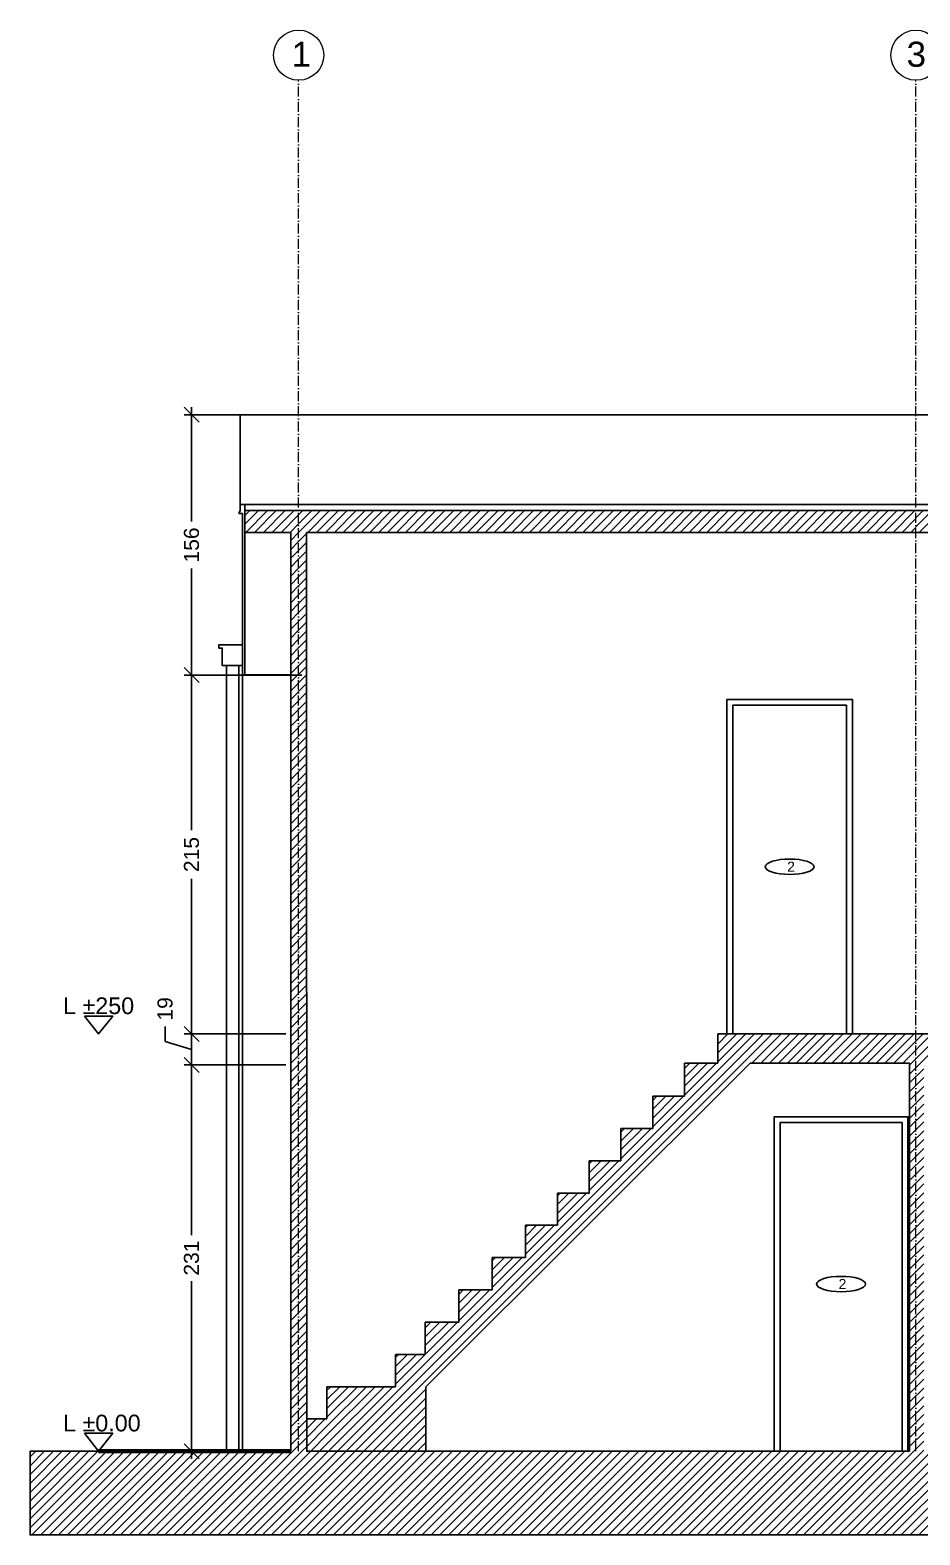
# Model space of a CAD drawing. Header units: millimetres. Extents: x 2830 to 9066, y 9741 to 14619.
# Drawn here: x 4142 to 4674, y 11721 to 12621 of the extents above; entities that cross this region are included whole.
import ezdxf

# ---------------------------------------------------------------- set-up
doc = ezdxf.new("R2010")
doc.units = ezdxf.units.MM
doc.header["$MEASUREMENT"] = 0
doc.linetypes.add('ACAD_ISO10W100', pattern=[18, 12, -3, 0, -3])
doc.layers.get('DEFPOINTS').update_dxf_attribs({"color": 210})
doc.layers.add('CAMPITURE', color=7, linetype='Continuous', lineweight=25)
for name, color, linetype in [('INFISSI', 4, 'Continuous'), ('NUMERAZIONE', 30, 'Continuous'), ('quote nuove', 2, 'Continuous'), ('STRUTTURA', 1, 'Continuous')]:
    doc.layers.add(name, color=color, linetype=linetype)
doc.layers.get('0').off()
doc.styles.add('ARIAL', font='Arial.ttf')
doc.styles.get("Standard").update_dxf_attribs({"font": 'Arial.ttf'})
doc.dimstyles.new('TICK_36', dxfattribs={"dimtxt": 3.6, "dimasz": 3.6, "dimexe": 1.8, "dimexo": 1.2, "dimgap": 1.8, "dimtad": 0, "dimdec": 0, "dimzin": 0, "dimdsep": 46, "dimtxsty": 'ARIAL', "dimblk": 'OBLIQUE', "dimcen": 1.8, "dimdle": 1.8, "dimclrd": 256, "dimclrt": 256, "dimadec": 0, "dimazin": 0, "dimtfac": 1, "dimtdec": 0, "dimtmove": 1, "dimatfit": 3, "dimldrblk": 'OPEN90', "dimfxl": 1, "dimtfill": 1, "dimtolj": 1, "dimtzin": 0, "dimarcsym": 0})
pattern_1 = [(45, (1663.0583, 10179.761), (-2.6516504, 2.6516504), [])]

# ---------------------------------------------------------------- blocks, each defined once
blk = doc.blocks.new('_Oblique')
at = {"color": 0, "linetype": 'ByBlock', "lineweight": -2}
blk.add_line((-0.5, -0.5), (0.5, 0.5), dxfattribs=at)
blk = doc.blocks.new('*D141')
at = {"layer": 'DEFPOINTS', "color": 0, "transparency": 16777216}
for p in [(4238.37, 12002.35), (4297.74, 12002.35), (4297.74, 11771.35)]:
    blk.add_point(p, dxfattribs=at)
at = {"layer": 'quote nuove', "color": 0, "lineweight": -2, "transparency": 16777216}
for p, q in [((4294.74, 12002.35), (4233.87, 12002.35)), ((4294.74, 11771.35), (4233.87, 11771.35))]:
    blk.add_line(p, q, dxfattribs=at)
at = {"layer": 'quote nuove', "lineweight": -2, "transparency": 16777216}
for p, q in [((4238.37, 12006.85), (4238.37, 11900.56)), ((4238.37, 11766.85), (4238.37, 11873.14))]:
    blk.add_line(p, q, dxfattribs=at)
at = {"layer": 'quote nuove', "lineweight": -2, "transparency": 16777216, "xscale": 9, "yscale": 9, "zscale": 9}
for p, rotation in [((4238.37, 12002.35), 90), ((4238.37, 11771.35), 270)]:
    blk.add_blockref('_Oblique', p, dxfattribs=dict(at, rotation=rotation))
at = {"layer": 'quote nuove', "transparency": 16777216, "insert": (4238.37, 11886.85), "char_height": 9, "attachment_point": 5, "rotation": 90, "style": 'ARIAL', "bg_fill": 3, "box_fill_scale": 1.25, "bg_fill_color": 256, "bg_fill_true_color": 13158600, "bg_fill_transparency": 0}
blk.add_mtext('\\A1;231', dxfattribs=at)
blk = doc.blocks.new('_Open90')
at = {"color": 0, "linetype": 'ByBlock', "lineweight": -2}
for p, q in [((0, 0), (-1, 0)), ((-0.5, 0.5), (0, 0)), ((0, 0), (-0.5, -0.5))]:
    blk.add_line(p, q, dxfattribs=at)
blk = doc.blocks.new('*D142')
at = {"layer": 'DEFPOINTS', "color": 0, "transparency": 16777216}
for p in [(4238.37, 12020.85), (4297.74, 12020.85), (4297.74, 12002.35)]:
    blk.add_point(p, dxfattribs=at)
at = {"layer": 'quote nuove', "lineweight": -2, "transparency": 16777216}
for p, q in [((4222.56, 12016.35), (4222.56, 12025.35)), ((4238.37, 11997.85), (4238.37, 12025.35)), ((4238.37, 12011.6), (4222.56, 12016.35))]:
    blk.add_line(p, q, dxfattribs=at)
at = {"layer": 'quote nuove', "color": 0, "lineweight": -2, "transparency": 16777216}
for p, q in [((4294.74, 12020.85), (4233.87, 12020.85)), ((4294.74, 12002.35), (4233.87, 12002.35))]:
    blk.add_line(p, q, dxfattribs=at)
at = {"layer": 'quote nuove', "lineweight": -2, "transparency": 16777216, "xscale": 9, "yscale": 9, "zscale": 9}
for p, rotation in [((4238.37, 12020.85), 90), ((4238.37, 12002.35), 270)]:
    blk.add_blockref('_Oblique', p, dxfattribs=dict(at, rotation=rotation))
at = {"layer": 'quote nuove', "transparency": 16777216, "insert": (4222.56, 12035.86), "char_height": 9, "attachment_point": 5, "rotation": 90, "style": 'ARIAL', "bg_fill": 3, "box_fill_scale": 1.25, "bg_fill_color": 256, "bg_fill_true_color": 13158600, "bg_fill_transparency": 0}
blk.add_mtext('\\A1;19', dxfattribs=at)
blk = doc.blocks.new('*D143')
at = {"layer": 'DEFPOINTS', "color": 0, "transparency": 16777216}
for p in [(4238.37, 12235.39), (4307.24, 12235.39), (4297.74, 12020.85)]:
    blk.add_point(p, dxfattribs=at)
at = {"layer": 'quote nuove', "lineweight": -2, "transparency": 16777216}
for p, q in [((4238.37, 12239.89), (4238.37, 12142.69)), ((4238.37, 12016.35), (4238.37, 12113.55))]:
    blk.add_line(p, q, dxfattribs=at)
at = {"layer": 'quote nuove', "color": 0, "lineweight": -2, "transparency": 16777216}
for p, q in [((4304.24, 12235.39), (4233.87, 12235.39)), ((4294.74, 12020.85), (4233.87, 12020.85))]:
    blk.add_line(p, q, dxfattribs=at)
at = {"layer": 'quote nuove', "lineweight": -2, "transparency": 16777216, "xscale": 9, "yscale": 9, "zscale": 9}
for p, rotation in [((4238.37, 12235.39), 90), ((4238.37, 12020.85), 270)]:
    blk.add_blockref('_Oblique', p, dxfattribs=dict(at, rotation=rotation))
at = {"layer": 'quote nuove', "transparency": 16777216, "insert": (4238.37, 12128.12), "char_height": 9, "attachment_point": 5, "rotation": 90, "style": 'ARIAL', "bg_fill": 3, "box_fill_scale": 1.25, "bg_fill_color": 256, "bg_fill_true_color": 13158600, "bg_fill_transparency": 0}
blk.add_mtext('\\A1;215', dxfattribs=at)
blk = doc.blocks.new('*D144')
at = {"layer": 'DEFPOINTS', "color": 0, "transparency": 16777216}
for p in [(4306, 12391.05), (4238.37, 12235.39), (4306, 12235.39)]:
    blk.add_point(p, dxfattribs=at)
at = {"layer": 'quote nuove', "color": 0, "lineweight": -2, "transparency": 16777216}
for p, q in [((4303, 12391.05), (4233.87, 12391.05)), ((4303, 12235.39), (4233.87, 12235.39))]:
    blk.add_line(p, q, dxfattribs=at)
at = {"layer": 'quote nuove', "lineweight": -2, "transparency": 16777216}
for p, q in [((4238.37, 12395.55), (4238.37, 12327.23)), ((4238.37, 12230.89), (4238.37, 12299.2))]:
    blk.add_line(p, q, dxfattribs=at)
at = {"layer": 'quote nuove', "lineweight": -2, "transparency": 16777216, "xscale": 9, "yscale": 9, "zscale": 9}
for p, rotation in [((4238.37, 12391.05), 90), ((4238.37, 12235.39), 270)]:
    blk.add_blockref('_Oblique', p, dxfattribs=dict(at, rotation=rotation))
at = {"layer": 'quote nuove', "transparency": 16777216, "insert": (4238.37, 12313.22), "char_height": 9, "attachment_point": 5, "rotation": 90, "style": 'ARIAL', "bg_fill": 3, "box_fill_scale": 1.25, "bg_fill_color": 256, "bg_fill_true_color": 13158600, "bg_fill_transparency": 0}
blk.add_mtext('\\A1;156', dxfattribs=at)

msp = doc.modelspace()

# ---------------------------------------------------------------- hatches: boundary and pattern name
at = {"layer": 'CAMPITURE'}
h = msp.add_hatch(dxfattribs=at)
h.set_pattern_fill('ANSI31', color=256, scale=30)
h.paths.add_polyline_path([(4671.49, 12020.85), (4553.08, 12020.85), (4553.08, 12003.35), (4533.11, 12003.35), (4533.11, 11983.65), (4514.11, 11983.65), (4514.11, 11964.35), (4495.11, 11964.35), (4495.11, 11945.05), (4476.11, 11945.05), (4476.11, 11925.75), (4457.11, 11925.75), (4457.11, 11906.45), (4438.11, 11906.45), (4438.11, 11887.15), (4418.11, 11887.15), (4418.11, 11867.85), (4398.11, 11867.85), (4398.11, 11848.55), (4378.11, 11848.55), (4378.11, 11829.25), (4360.35, 11829.25), (4360.35, 11809.95), (4319.35, 11809.95), (4319.35, 11790.65), (4319.35, 11771.35), (4378.53, 11771.35), (4378.53, 11809.95), (4572.43, 12003.35), (4667.74, 12003.35), (4671.49, 12003.35)], flags=17)
h.paths.add_polyline_path([(4794.68, 12333.76), (4794.68, 12020.85), (4799.43, 12020.85), (4799.43, 12320.76), (4990.04, 12320.76), (4989.95, 12030.85), (4989.95, 12020.85), (4790.93, 12020.85), (4789.93, 12020.85), (4789.93, 12020.85), (4714.93, 12020.85), (4671.49, 12020.85), (4671.49, 12003.35), (4989.84, 12003.35), (4989.84, 11771.35), (4676.24, 11771.35), (4676.24, 12003.35), (4667.74, 12003.35), (4667.74, 11771.35), (4297.64, 11771.35), (4141.84, 11771.35), (4141.84, 11721.35), (5142.7, 11721.35), (5142.7, 11771.35), (4999.34, 11771.35), (4999.34, 12003.35), (5048.54, 12003.35), (5048.54, 12014.35), (4999.54, 12019.25), (4999.54, 12320.77), (5028.44, 12320.76), (5028.44, 12332.04), (5028.69, 12332.04), (5030.44, 12332.04), (5029.69, 12333.76)])
h = msp.add_hatch(dxfattribs=at)
h.set_pattern_fill('ANSI31', color=256, scale=30)
h.paths.add_polyline_path([(4794.68, 12333.76), (4671.49, 12333.76), (4671.49, 12320.76), (4790.93, 12320.76), (4790.93, 12020.85), (4794.68, 12020.85)])
h.paths.add_polyline_path([(4302.39, 12235.66), (4297.74, 12235.67), (4297.64, 12235.57), (4297.64, 11771.35), (4302.39, 11771.35)])
h.paths.add_polyline_path([(4307.16, 12235.66), (4302.39, 12235.66), (4302.39, 11771.35), (4307.24, 11771.35)])
h = msp.add_hatch(dxfattribs=at)
h.set_pattern_fill('ANSI31', color=256, scale=30)
h.paths.add_polyline_path([(4319.36, 11790.65), (4307.24, 11790.65), (4307.24, 11771.35), (4319.36, 11771.35)])
at = {"layer": 'STRUTTURA'}
h = msp.add_hatch(dxfattribs=at)
h.set_pattern_fill('ANSI31', color=0, scale=30)
h.set_pattern_definition(pattern_1)
h.paths.add_polyline_path([(4302.39, 12333.76), (4270.25, 12333.76), (4270.26, 12320.76), (4297.64, 12320.76), (4297.64, 12235.67), (4297.7, 12235.67), (4302.39, 12235.66)])
h = msp.add_hatch(dxfattribs=at)
h.set_pattern_fill('ANSI31', color=0, scale=30)
h.set_pattern_definition(pattern_1)
h.paths.add_polyline_path([(4586.26, 12320.76), (4671.49, 12320.76), (4671.49, 12333.76), (4302.39, 12333.76), (4302.39, 12235.66), (4307.16, 12235.66), (4307.14, 12320.76)])

# ---------------------------------------------------------------- linework, layer by layer
at = {"layer": 'INFISSI'}
for p, q in [((4558.48, 12020.85), (4558.48, 12220.85)), ((4558.48, 12220.85), (4633.48, 12220.85)), ((4561.98, 12217.35), (4629.98, 12217.35)), ((4561.98, 12020.85), (4561.98, 12217.35)), ((4629.98, 12217.35), (4629.98, 12020.85)), ((4586.74, 11771.35), (4586.74, 11971.35)), ((4586.74, 11971.35), (4586.74, 11771.35)), ((4663.24, 11967.85), (4590.24, 11967.85)), ((4590.24, 11967.85), (4590.24, 11771.35)), ((4663.24, 11771.35), (4663.24, 11967.85))]:
    msp.add_line(p, q, dxfattribs=at)
msp.add_lwpolyline([(4558.48, 12020.85), (4558.48, 12220.85), (4633.48, 12220.85), (4633.48, 12020.85)], dxfattribs=at)
msp.add_lwpolyline([(4586.74, 11771.35), (4666.74, 11771.35), (4666.74, 11971.35), (4586.74, 11971.35)], close=True, dxfattribs=at)
at = {"layer": 'NUMERAZIONE'}
for points in [[(4174.34, 12031.59), (4182.78, 12020.85), (4191.23, 12031.59)], [(4174.34, 11782.09), (4182.78, 11771.35), (4191.23, 11782.09)]]:
    msp.add_lwpolyline(points, close=True, dxfattribs=at)
for centre in [(4595.98, 12120.85), (4626.74, 11871.35)]:
    msp.add_ellipse(centre, major_axis=(14.61, 0), ratio=0.314087, dxfattribs=at)
at = {"layer": 'quote nuove', "color": 253, "linetype": 'ACAD_ISO10W100', "lineweight": 0, "ltscale": 0.5, "transparency": 33554687}
for p, q in [((4302.39, 11771.35), (4302.39, 12591.05)), ((4671.49, 11771.35), (4671.49, 12591.05))]:
    msp.add_line(p, q, dxfattribs=at)
at = {"layer": 'quote nuove', "color": 253, "lineweight": 0}
for centre in [(4302.39, 12606.05), (4671.49, 12606.05)]:
    msp.add_circle(centre, 15, dxfattribs=at)
at = {"layer": 'STRUTTURA'}
for p, q in [((4267.5, 12339.54), (4267.5, 12333.76)), ((4270.26, 12320.76), (4270.24, 12337.36)), ((4267.5, 12333.76), (4266.74, 12332.04)), ((4266.74, 12332.04), (4268.74, 12332.04)), ((4268.74, 12320.26), (4268.74, 12332.04)), ((4297.64, 12320.76), (4270.26, 12320.76)), ((4297.64, 12320.76), (4297.64, 11771.35)), ((4307.14, 12320.76), (4586.26, 12320.76)), ((4790.93, 12320.76), (4586.26, 12320.76)), ((4268.74, 12235.68), (4297.7, 12235.67)), ((4268.74, 12235.68), (4268.74, 11771.35)), ((4790.93, 12020.85), (4553.08, 12020.85)), ((4553.08, 12020.85), (4553.08, 12003.35)), ((4572.43, 12003.35), (4378.53, 11809.95)), ((4533.11, 11983.65), (4533.11, 12003.35)), ((4533.11, 12003.35), (4553.08, 12003.35)), ((4514.11, 11964.35), (4514.11, 11983.65)), ((4514.11, 11983.65), (4533.11, 11983.65)), ((4586.74, 11971.35), (4660.84, 11971.35)), ((4495.11, 11945.05), (4495.11, 11964.35)), ((4495.11, 11964.35), (4514.11, 11964.35)), ((4476.11, 11925.75), (4476.11, 11945.05)), ((4476.11, 11945.05), (4495.11, 11945.05)), ((4457.11, 11906.45), (4457.11, 11925.75)), ((4457.11, 11925.75), (4476.11, 11925.75)), ((4438.11, 11887.15), (4438.11, 11906.45)), ((4438.11, 11906.45), (4457.11, 11906.45)), ((4418.11, 11867.85), (4418.11, 11887.15)), ((4418.11, 11887.15), (4438.11, 11887.15)), ((4398.11, 11848.55), (4398.11, 11867.85)), ((4398.11, 11867.85), (4418.11, 11867.85)), ((4378.11, 11829.25), (4378.11, 11848.55)), ((4378.11, 11848.55), (4398.11, 11848.55)), ((4360.35, 11829.25), (4378.11, 11829.25)), ((4360.35, 11809.95), (4360.35, 11829.25)), ((4319.35, 11809.95), (4360.35, 11809.95)), ((4319.35, 11790.65), (4319.35, 11809.95)), ((4378.53, 11771.35), (4378.53, 11809.95)), ((4319.35, 11790.65), (4307.14, 11790.65)), ((4307.14, 11771.35), (4307.24, 11771.35)), ((4307.24, 11771.35), (4667.74, 11771.35)), ((4308.24, 11771.35), (4560.24, 11771.35)), ((4651.91, 11771.35), (4647.91, 11771.35))]:
    msp.add_line(p, q, dxfattribs=at)
at = {"layer": 'STRUTTURA', "linetype": 'Continuous'}
msp.add_line((4297.7, 12235.63), (4297.74, 12235.67), dxfattribs=at)
at = {"layer": 'STRUTTURA', "lineweight": 100}
for p, q in [((4182.78, 11771.35), (4297.64, 11771.35)), ((4297.64, 11771.35), (4207.71, 11771.35))]:
    msp.add_line(p, q, dxfattribs=at)
at = {"layer": 'STRUTTURA'}
for points in [[(4267.5, 12337.36), (5029.69, 12337.36)], [(4270.24, 12333.76), (5029.69, 12333.76)], [(4268.74, 12320.26), (4268.74, 12235.68)], [(4270.24, 12320.76), (4270.24, 12235.68)], [(4307.24, 11771.35), (4307.14, 12320.76)], [(4268.74, 12253.53), (4254.74, 12253.53), (4254.74, 12251.53), (4256.74, 12251.53), (4256.74, 12241.15), (4268.74, 12241.15)], [(4259.24, 11771.35), (4259.24, 12241.15)], [(4266.74, 12241.15), (4266.74, 11771.35)], [(4572.43, 12003.35), (4667.74, 12003.35)], [(4667.74, 11771.35), (4667.74, 12003.35)], [(4999.34, 11771.35), (5142.7, 11771.35), (5142.7, 11721.35), (4141.84, 11721.35), (4141.84, 11771.35), (4297.64, 11771.35)], [(4308.24, 11771.35), (4311.24, 11771.35)], [(4359.23, 11771.35), (4356.23, 11771.35)]]:
    msp.add_lwpolyline(points, dxfattribs=at)

# ---------------------------------------------------------------- texts
at = {"layer": 'NUMERAZIONE'}
for s, p in [('L ±250', (4161.5, 12032.73)), ('L ±0.00', (4161.5, 11783.23))]:
    msp.add_text(s, height=9.989, dxfattribs=at).set_placement(p)
at = {"layer": 'NUMERAZIONE', "ltscale": 0.1, "char_height": 6, "attachment_point": 1}
for insert in [(4594.48, 12123.87), (4625.24, 11874.37)]:
    msp.add_mtext_dynamic_manual_height_columns('2', width=0.5819, gutter_width=12.5, heights=[0], dxfattribs=dict(at, insert=insert))
at = {"layer": 'quote nuove', "color": 253, "lineweight": 0, "char_height": 15, "attachment_point": 1}
for s, insert in [('1', (4298.19, 12614.11)), ('3', (4665.9, 12614.11))]:
    msp.add_mtext_dynamic_manual_height_columns(s, width=15.1923, gutter_width=12.5, heights=[0], dxfattribs=dict(at, insert=insert))

# ---------------------------------------------------------------- next in the draw order: dimensions: what is measured, and where the dimension line sits
at = {"layer": 'quote nuove', "color": 253}
dim = msp.add_linear_dim(base=(4238.37, 12002.35), p1=(4297.74, 11771.35), p2=(4297.74, 12002.35), angle=90, dimstyle='TICK_36', override={"dimscale": 2.5}, dxfattribs=at)
dim.commit()
dim.dimension.update_dxf_attribs({"geometry": '*D141', "text_midpoint": (4238.37, 11886.85)})

# ---------------------------------------------------------------- next in the draw order: dimensions: what is measured, and where the dimension line sits
dim = msp.add_linear_dim(base=(4238.37, 12020.85), p1=(4297.74, 12002.35), p2=(4297.74, 12020.85), angle=90, text='19', dimstyle='TICK_36', override={"dimscale": 2.5}, dxfattribs=at)
dim.commit()
dim.dimension.update_dxf_attribs({"geometry": '*D142', "text_midpoint": (4222.56, 12029.85)})

# ---------------------------------------------------------------- next in the draw order: dimensions: what is measured, and where the dimension line sits
dim = msp.add_linear_dim(base=(4238.37, 12235.39), p1=(4297.74, 12020.85), p2=(4307.24, 12235.39), angle=90, dimstyle='TICK_36', override={"dimscale": 2.5}, dxfattribs=at)
dim.commit()
dim.dimension.update_dxf_attribs({"geometry": '*D143', "text_midpoint": (4238.37, 12128.12)})

# ---------------------------------------------------------------- next in the draw order: dimensions: what is measured, and where the dimension line sits
dim = msp.add_linear_dim(base=(4238.37, 12235.39), p1=(4306, 12391.05), p2=(4306, 12235.39), angle=90, dimstyle='TICK_36', override={"dimscale": 2.5}, dxfattribs=at)
dim.commit()
dim.dimension.update_dxf_attribs({"geometry": '*D144', "text_midpoint": (4238.37, 12313.22)})

# ---------------------------------------------------------------- next in the draw order: linework, layer by layer
at = {"layer": 'STRUTTURA'}
msp.add_lwpolyline([(4267.5, 12339.54), (4267.5, 12391.05), (5029.69, 12391.05), (5029.69, 12339.54)], dxfattribs=at)

doc.saveas('drawing.dxf')
